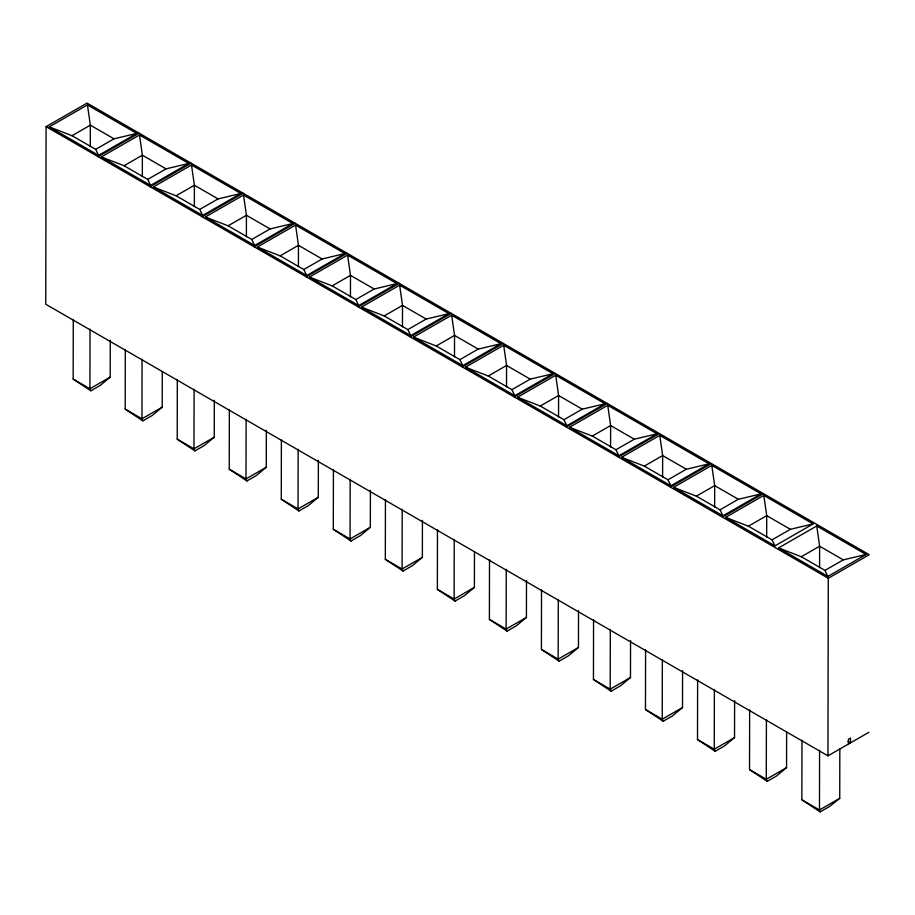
<?xml version="1.0" encoding="UTF-8"?>
<svg xmlns="http://www.w3.org/2000/svg" width="915" height="915" viewBox="0 0 915 915"><rect width="100%" height="100%" fill="white"/><g stroke="black" fill="none" stroke-linecap="round" stroke-linejoin="round"><path stroke-width="1.37" d="M46.082 126.647L828.281 578.257L869.25 554.707L87.051 103.098L46.082 126.647L45.75 304.238L827.949 755.836L868.918 732.286M110.269 340.174L110.2 377.117L100.192 385.467L90.859 390.831L73.166 379.096L73.28 319.426M90.036 329.103L89.922 388.772L90.859 390.831M90.299 146.594L90.333 125.161L87.451 104.939L49.261 126.888L98.591 155.367L136.781 133.418L87.451 104.939M162.287 371.639L162.218 407.152L152.222 415.501L142.889 420.866L125.195 409.131L125.298 349.461M142.065 359.137L141.951 418.807L142.889 420.866M142.328 176.629L142.363 155.195L139.48 134.974L101.291 156.934L150.62 185.413L188.81 163.453L139.48 134.974M214.316 400.255L214.247 437.198L204.251 445.536L194.906 450.901L177.224 439.177L177.327 379.508M194.357 206.664L194.392 185.242L191.51 165.009L153.32 186.969L202.65 215.448L240.839 193.488L191.51 165.009M194.094 389.184L193.98 448.842L194.906 450.901M266.345 430.29L266.276 467.233L256.28 475.571L246.936 480.947L229.253 469.212L229.356 409.543M246.387 236.711L246.421 215.277L243.539 195.055L205.349 217.004L254.679 245.483L292.869 223.535L243.539 195.055M246.124 419.219L246.009 478.888L246.936 480.947M318.374 460.337L318.306 497.268L308.309 505.618L298.965 510.982L281.282 499.247L281.385 439.577M298.153 449.254L298.038 508.923L298.965 510.982M298.416 266.745L298.45 245.311L295.568 225.09L257.378 247.039L306.708 275.529L344.898 253.569L295.568 225.09M370.403 490.371L370.335 527.303L360.338 535.652L350.994 541.017L333.3 529.282L333.415 469.612M350.171 479.288L350.068 538.958L350.994 541.017M350.445 296.78L350.479 275.346L347.597 255.125L309.407 277.085L358.737 305.564L396.927 283.604L347.597 255.125M422.433 520.406L422.364 557.349L412.356 565.687L403.023 571.063L385.329 559.328L385.444 499.659M402.474 326.827L402.509 305.393L399.626 285.171L361.436 307.12L410.766 335.599L448.956 313.651L399.626 285.171M402.2 509.335L402.097 569.004L403.023 571.063M474.462 551.871L474.393 587.384L464.385 595.734L455.052 601.098L437.359 589.363L437.473 529.693M454.492 356.861L454.538 335.428L451.655 315.206L413.466 337.155L462.796 365.634L500.985 343.685L451.655 315.206M454.229 539.37L454.126 599.039L455.052 601.098M526.491 580.487L526.422 617.419L516.415 625.769L507.082 631.133L489.388 619.398L489.502 559.728M506.258 569.404L506.144 629.074L507.082 631.133M506.521 386.896L506.567 365.462L503.685 345.241L465.495 367.201L514.825 395.68L553.015 373.72L503.685 345.241M578.52 610.522L578.452 647.465L568.444 655.803L559.111 661.179L541.417 649.444L541.531 589.775M558.287 599.451L558.173 659.12L559.111 661.179M558.55 416.943L558.596 395.509L555.714 375.276L517.524 397.236L566.854 425.715L605.044 403.767L555.714 375.276M630.549 640.557L630.481 677.5L620.473 685.85L611.14 691.214L593.446 679.479L593.561 619.81M610.316 629.486L610.202 689.155L611.14 691.214M610.58 446.978L610.625 425.544L607.743 405.322L569.542 427.271L618.872 455.75L657.073 433.801L607.743 405.322M682.579 670.604L682.51 707.535L672.502 715.885L663.169 721.249L645.475 709.514L645.59 649.844M662.609 477.012L662.654 455.579L659.761 435.357L621.571 457.317L670.901 485.796L709.091 463.836L659.761 435.357M662.346 659.521L662.231 719.19L663.169 721.249M734.608 700.638L734.539 737.582L724.531 745.919L715.198 751.284L697.505 739.56L697.619 679.891M714.375 689.567L714.26 749.225L715.198 751.284M714.638 507.047L714.684 485.625L711.79 465.392L673.6 487.352L722.93 515.831L761.12 493.871L711.79 465.392M786.625 732.103L786.568 767.616L776.561 775.954L767.227 781.33L749.534 769.595L749.648 709.926M766.404 719.602L766.29 779.271L767.227 781.33M766.667 537.094L766.713 515.66L763.819 495.438L725.629 517.387L774.959 545.866L813.149 523.918L763.819 495.438M839.833 748.596L839.741 798.315L829.505 806.527L820.172 811.902L801.86 799.802L801.975 740.144M819.588 567.643L819.623 546.209L816.74 525.988L778.551 547.936L827.881 576.416L866.07 554.467L816.74 525.988M819.577 750.3L819.474 809.969L820.172 811.902M827.949 755.836L828.281 578.257M848.434 744.067L848.445 739.206L850.493 738.028L850.481 742.889L847.839 741.356M49.261 126.888L72.022 135.695L90.333 125.161L114.009 138.817L136.781 133.418M72.022 135.695L95.686 149.351L114.009 138.817M98.111 156.694L139.08 133.144M101.291 156.934L124.051 165.729L142.363 155.195L166.027 168.863L188.81 163.453M124.051 165.729L147.715 179.397L166.027 168.863M150.14 186.729L191.109 163.179M153.32 186.969L176.069 195.764L194.392 185.242L218.056 198.898L240.839 193.488M176.069 195.764L199.744 209.432L218.056 198.898M202.169 216.764L243.138 193.214M205.349 217.004L228.098 225.811L246.421 215.277L270.085 228.933L292.869 223.535M228.098 225.811L251.762 239.467L270.085 228.933M254.198 246.81L295.168 223.26M257.378 247.039L280.127 255.845L298.45 245.311L322.114 258.979L344.898 253.569M110.2 377.117L89.922 388.772L73.166 379.096M280.127 255.845L303.791 269.502L322.114 258.979M306.228 276.845L347.197 253.295M309.407 277.085L332.156 285.88L350.479 275.346L374.144 289.014L396.927 283.604M162.218 407.152L141.951 418.807L125.195 409.131M332.156 285.88L355.821 299.548L374.144 289.014M358.257 306.88L399.215 283.33M361.436 307.12L384.186 315.927L402.509 305.393L426.173 319.049L448.956 313.651M214.247 437.198L193.98 448.842L177.224 439.177M384.186 315.927L407.85 329.583L426.173 319.049M410.286 336.926L451.244 313.376M413.466 337.155L436.215 345.962L454.538 335.428L478.202 349.095L500.985 343.685M266.276 467.233L246.009 478.888L229.253 469.212M436.215 345.962L459.879 359.618L478.202 349.095M462.304 366.961L503.273 343.411M465.495 367.201L488.244 375.996L506.567 365.462L530.231 379.13L553.015 373.72M318.306 497.268L298.038 508.923L281.282 499.247M488.244 375.996L511.908 389.664L530.231 379.13M514.333 396.996L555.302 373.446M517.524 397.236L540.273 406.031L558.596 395.509L582.26 409.165L605.044 403.767M370.335 527.303L350.068 538.958L333.3 529.282M540.273 406.031L563.937 419.699L582.26 409.165M566.362 427.031L607.331 403.481M569.542 427.271L592.302 436.078L610.625 425.544L634.289 439.2L657.073 433.801M422.364 557.349L402.097 569.004L385.329 559.328M592.302 436.078L615.967 449.734L634.289 439.2M618.391 457.077L659.36 433.527M621.571 457.317L644.332 466.112L662.654 455.579L686.319 469.246L709.091 463.836M474.393 587.384L454.126 599.039L437.359 589.363M644.332 466.112L667.996 479.78L686.319 469.246M670.42 487.112L711.39 463.562M673.6 487.352L696.361 496.147L714.684 485.625L738.348 499.281L761.12 493.871M526.422 617.419L506.144 629.074L489.388 619.398M696.361 496.147L720.025 509.815L738.348 499.281M722.45 517.147L763.419 493.597M725.629 517.387L748.39 526.194L766.713 515.66L790.377 529.316L813.149 523.918M578.452 647.465L558.173 659.12L541.417 649.444M748.39 526.194L772.054 539.85L790.377 529.316M778.551 547.936L801.3 556.743L819.623 546.209L843.287 559.866L866.07 554.467M630.481 677.5L610.202 689.155L593.446 679.479M801.3 556.743L824.964 570.4L843.287 559.866M682.51 707.535L662.231 719.19L645.475 709.514M734.539 737.582L714.26 749.225L697.505 739.56M786.568 767.616L766.29 779.271L749.534 769.595M839.741 798.315L819.474 809.969L801.86 799.802M824.964 570.4L827.881 576.416M772.054 539.85L774.959 545.866M720.025 509.815L722.93 515.831M667.996 479.78L670.901 485.796M615.967 449.734L618.872 455.75M563.937 419.699L566.854 425.715M511.908 389.664L514.825 395.68M459.879 359.618L462.796 365.634M407.85 329.583L410.766 335.599M355.821 299.548L358.737 305.564M303.791 269.502L306.708 275.529M251.762 239.467L254.679 245.483M199.744 209.432L202.65 215.448M147.715 179.397L150.62 185.413M95.686 149.351L98.591 155.367"/></g></svg>
